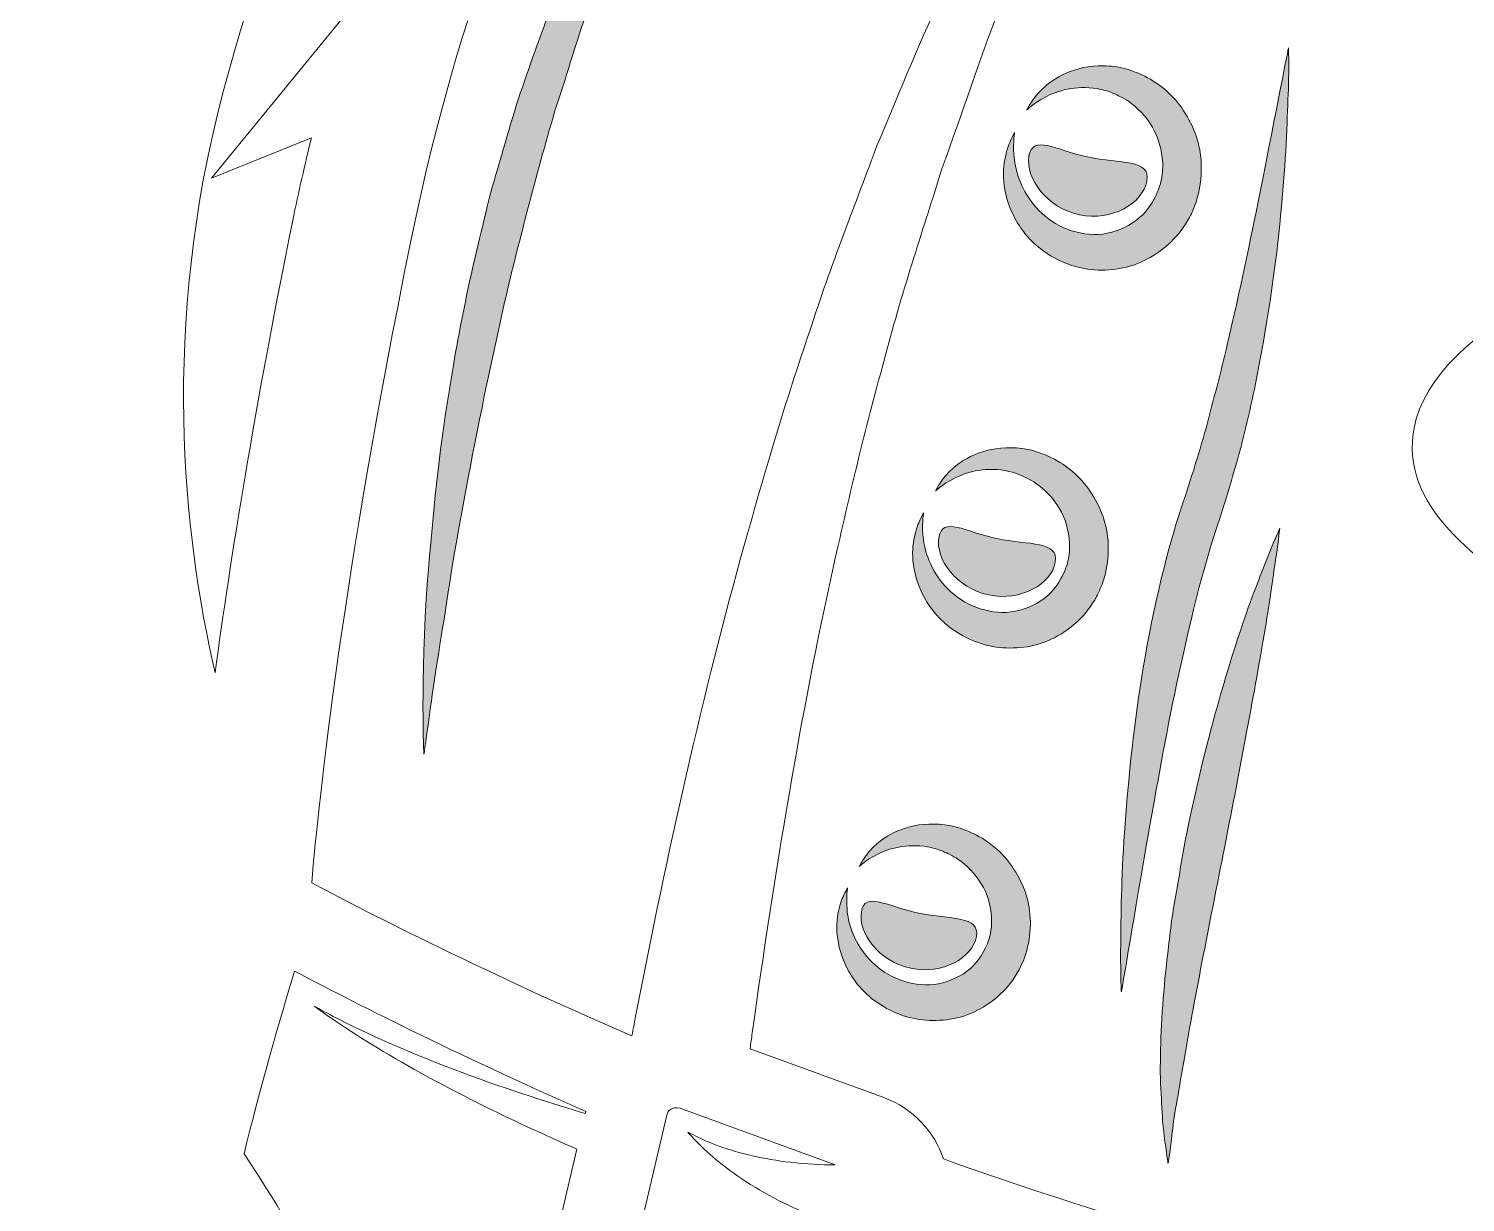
# Model space of a CAD drawing. Header units: inches. Extents: x -622 to 5817, y -2318 to 2869.
# Drawn here: x 5626.44 to 5660.96, y -490.02 to -461.81 of the extents above; entities that cross this region are included whole.
import ezdxf

# ---------------------------------------------------------------- set-up
doc = ezdxf.new("R2010")
doc.units = ezdxf.units.IN
doc.header["$MEASUREMENT"] = 0
doc.layers.add('Layer 1', color=7, linetype='Continuous')

# ---------------------------------------------------------------- blocks, each defined once
blk = doc.blocks.new('block 2')
at = {"layer": 'Layer 1', "true_color": 0x3e9984}
h = blk.add_hatch(color=125, dxfattribs=at)
h.dxf.hatch_style = 2
edge = h.paths.add_edge_path()
edge.add_spline(control_points=[(5641.829, -455.859), (5641.548, -456.289), (5641.23, -456.776), (5640.905, -457.32), (5640.591, -457.87), (5640.292, -458.488), (5639.954, -459.131), (5639.619, -459.776), (5639.338, -460.488), (5639.029, -461.219), (5638.729, -461.953), (5638.469, -462.728), (5638.198, -463.514), (5637.953, -464.307), (5637.717, -465.118), (5637.49, -465.931), (5637.302, -466.753), (5637.086, -467.567), (5636.928, -468.382), (5636.76, -469.194), (5636.615, -469.996), (5636.499, -470.778), (5636.241, -472.335), (5636.133, -473.806), (5636.018, -475.058), (5635.842, -477.574), (5635.933, -479.255), (5635.933, -479.255), (5635.933, -479.255), (5635.992, -478.84), (5636.093, -478.113), (5636.18, -477.387), (5636.37, -476.357), (5636.552, -475.121), (5636.75, -473.886), (5637.015, -472.452), (5637.329, -470.926), (5637.468, -470.158), (5637.664, -469.377), (5637.832, -468.577), (5637.997, -467.777), (5638.222, -466.979), (5638.418, -466.171), (5638.632, -465.372), (5638.851, -464.572), (5639.081, -463.791), (5639.346, -463.02), (5639.55, -462.241), (5639.819, -461.514), (5640.104, -460.793), (5640.317, -460.068), (5640.593, -459.414), (5640.875, -458.761), (5641.119, -458.132), (5641.384, -457.569), (5641.671, -457.019), (5641.916, -456.503), (5642.134, -456.043), (5642.344, -455.579), (5642.603, -455.219), (5642.779, -454.899), (5643.141, -454.26), (5643.347, -453.896), (5643.347, -453.896), (5643.347, -453.896), (5643.078, -454.215), (5642.623, -454.794), (5642.407, -455.091), (5642.098, -455.423), (5641.829, -455.859)], knot_values=[0, 0, 0, 0, 1, 1, 1, 2, 2, 2, 3, 3, 3, 4, 4, 4, 5, 5, 5, 6, 6, 6, 7, 7, 7, 8, 8, 8, 9, 9, 9, 10, 10, 10, 11, 11, 11, 12, 12, 12, 13, 13, 13, 14, 14, 14, 15, 15, 15, 16, 16, 16, 17, 17, 17, 18, 18, 18, 19, 19, 19, 20, 20, 20, 21, 21, 21, 22, 22, 22, 23, 23, 23, 23], degree=3, periodic=1)
h = blk.add_hatch(color=125, dxfattribs=at)
h.dxf.hatch_style = 2
edge = h.paths.add_edge_path()
edge.add_spline(control_points=[(5656.012, -465.815), (5655.795, -466.874), (5655.543, -468.106), (5655.235, -469.413), (5655.088, -470.068), (5654.902, -470.735), (5654.726, -471.413), (5654.548, -472.075), (5654.324, -472.757), (5654.095, -473.442), (5653.2, -476.268), (5652.9, -479.172), (5652.753, -481.341), (5652.682, -482.427), (5652.684, -483.335), (5652.674, -483.968), (5652.672, -484.604), (5652.692, -484.966), (5652.692, -484.966), (5652.692, -484.966), (5652.935, -483.542), (5653.298, -481.405), (5653.487, -480.34), (5653.705, -479.102), (5653.974, -477.786), (5654.253, -476.475), (5654.56, -475.077), (5655.005, -473.743), (5655.225, -473.055), (5655.44, -472.362), (5655.621, -471.649), (5655.801, -470.952), (5655.937, -470.256), (5656.062, -469.586), (5656.309, -468.242), (5656.463, -466.979), (5656.556, -465.894), (5656.659, -464.811), (5656.677, -463.902), (5656.705, -463.269), (5656.722, -462.635), (5656.709, -462.271), (5656.709, -462.271), (5656.709, -462.271), (5656.43, -463.69), (5656.012, -465.815)], knot_values=[0, 0, 0, 0, 1, 1, 1, 2, 2, 2, 3, 3, 3, 4, 4, 4, 5, 5, 5, 6, 6, 6, 7, 7, 7, 8, 8, 8, 9, 9, 9, 10, 10, 10, 11, 11, 11, 12, 12, 12, 13, 13, 13, 14, 14, 14, 15, 15, 15, 15], degree=3, periodic=1)
h = blk.add_hatch(color=125, dxfattribs=at)
h.dxf.hatch_style = 2
edge = h.paths.add_edge_path()
edge.add_spline(control_points=[(5650.814, -467.153), (5651.145, -467.388), (5651.517, -467.555), (5651.97, -467.604), (5652.407, -467.645), (5652.888, -467.582), (5653.307, -467.356), (5653.729, -467.132), (5654.085, -466.801), (5654.33, -466.349), (5654.401, -466.219), (5654.417, -466.151), (5654.461, -466.055), (5654.51, -465.895), (5654.54, -465.814), (5654.562, -465.687), (5654.615, -465.454), (5654.621, -465.214), (5654.607, -464.982), (5654.576, -464.511), (5654.394, -464.076), (5654.142, -463.72), (5653.891, -463.354), (5653.559, -463.103), (5653.183, -462.921), (5653.088, -462.874), (5653.021, -462.858), (5652.941, -462.824), (5652.823, -462.786), (5652.755, -462.764), (5652.66, -462.747), (5652.48, -462.71), (5652.302, -462.704), (5652.136, -462.705), (5651.461, -462.733), (5650.982, -463.056), (5650.739, -463.316), (5650.612, -463.443), (5650.537, -463.566), (5650.488, -463.645), (5650.442, -463.726), (5650.417, -463.77), (5650.417, -463.77), (5650.417, -463.77), (5650.563, -463.621), (5650.854, -463.466), (5651.139, -463.305), (5651.6, -463.172), (5652.108, -463.254), (5652.233, -463.279), (5652.36, -463.307), (5652.486, -463.363), (5652.542, -463.384), (5652.623, -463.424), (5652.658, -463.441), (5652.724, -463.479), (5652.815, -463.521), (5652.864, -463.559), (5653.072, -463.705), (5653.295, -463.928), (5653.438, -464.183), (5653.592, -464.438), (5653.666, -464.74), (5653.685, -465.039), (5653.687, -465.19), (5653.681, -465.342), (5653.642, -465.488), (5653.634, -465.554), (5653.588, -465.654), (5653.586, -465.683), (5653.547, -465.764), (5653.503, -465.884), (5653.47, -465.921), (5653.351, -466.161), (5653.123, -466.401), (5652.868, -466.539), (5652.609, -466.68), (5652.32, -466.767), (5652.027, -466.761), (5651.746, -466.756), (5651.434, -466.672), (5651.198, -466.548), (5650.955, -466.418), (5650.741, -466.235), (5650.579, -466.036), (5650.256, -465.631), (5650.126, -465.168), (5650.11, -464.841), (5650.086, -464.51), (5650.126, -464.309), (5650.126, -464.309), (5650.126, -464.309), (5650.104, -464.353), (5650.062, -464.436), (5650.019, -464.519), (5649.959, -464.648), (5649.92, -464.824), (5649.829, -465.167), (5649.809, -465.737), (5650.114, -466.331), (5650.264, -466.625), (5650.49, -466.922), (5650.814, -467.153)], knot_values=[0, 0, 0, 0, 1, 1, 1, 2, 2, 2, 3, 3, 3, 4, 4, 4, 5, 5, 5, 6, 6, 6, 7, 7, 7, 8, 8, 8, 9, 9, 9, 10, 10, 10, 11, 11, 11, 12, 12, 12, 13, 13, 13, 14, 14, 14, 15, 15, 15, 16, 16, 16, 17, 17, 17, 18, 18, 18, 19, 19, 19, 20, 20, 20, 21, 21, 21, 22, 22, 22, 23, 23, 23, 24, 24, 24, 25, 25, 25, 26, 26, 26, 27, 27, 27, 28, 28, 28, 29, 29, 29, 30, 30, 30, 31, 31, 31, 32, 32, 32, 33, 33, 33, 34, 34, 34, 34], degree=3, periodic=1)
h = blk.add_hatch(color=125, dxfattribs=at)
h.dxf.hatch_style = 2
edge = h.paths.add_edge_path()
edge.add_spline(control_points=[(5651.683, -466.286), (5652.465, -466.451), (5653.21, -466.007), (5653.305, -465.475), (5653.4, -464.944), (5652.664, -465.062), (5651.881, -464.897), (5651.097, -464.731), (5650.565, -464.344), (5650.472, -464.875), (5650.379, -465.406), (5650.903, -466.12), (5651.683, -466.286)], knot_values=[0, 0, 0, 0, 1, 1, 1, 2, 2, 2, 3, 3, 3, 4, 4, 4, 4], degree=3, periodic=1)
h = blk.add_hatch(color=125, dxfattribs=at)
h.dxf.hatch_style = 2
edge = h.paths.add_edge_path()
edge.add_spline(control_points=[(5651.9, -472.872), (5651.647, -472.514), (5651.319, -472.27), (5650.947, -472.093), (5650.856, -472.05), (5650.789, -472.032), (5650.711, -472), (5650.593, -471.963), (5650.527, -471.94), (5650.432, -471.925), (5650.256, -471.889), (5650.082, -471.885), (5649.918, -471.886), (5649.253, -471.912), (5648.78, -472.226), (5648.541, -472.48), (5648.416, -472.606), (5648.341, -472.727), (5648.293, -472.804), (5648.248, -472.884), (5648.226, -472.927), (5648.226, -472.927), (5648.226, -472.927), (5648.367, -472.782), (5648.656, -472.632), (5648.937, -472.477), (5649.39, -472.352), (5649.888, -472.433), (5650.011, -472.459), (5650.139, -472.487), (5650.26, -472.542), (5650.316, -472.561), (5650.395, -472.603), (5650.43, -472.617), (5650.494, -472.655), (5650.581, -472.696), (5650.632, -472.734), (5650.836, -472.876), (5651.056, -473.094), (5651.2, -473.341), (5651.351, -473.589), (5651.428, -473.884), (5651.447, -474.176), (5651.451, -474.321), (5651.444, -474.47), (5651.406, -474.611), (5651.4, -474.674), (5651.356, -474.774), (5651.351, -474.799), (5651.315, -474.879), (5651.27, -474.998), (5651.24, -475.032), (5651.123, -475.264), (5650.901, -475.498), (5650.65, -475.631), (5650.397, -475.767), (5650.11, -475.85), (5649.823, -475.844), (5649.548, -475.839), (5649.243, -475.758), (5649.008, -475.638), (5648.768, -475.512), (5648.558, -475.335), (5648.396, -475.142), (5648.074, -474.748), (5647.943, -474.297), (5647.923, -473.975), (5647.9, -473.651), (5647.939, -473.453), (5647.939, -473.453), (5647.939, -473.453), (5647.916, -473.496), (5647.874, -473.577), (5647.834, -473.66), (5647.771, -473.785), (5647.735, -473.959), (5647.643, -474.297), (5647.627, -474.858), (5647.933, -475.441), (5648.084, -475.729), (5648.309, -476.021), (5648.628, -476.246), (5648.952, -476.474), (5649.322, -476.639), (5649.764, -476.687), (5650.195, -476.729), (5650.666, -476.672), (5651.082, -476.451), (5651.501, -476.234), (5651.855, -475.909), (5652.098, -475.464), (5652.168, -475.334), (5652.184, -475.268), (5652.227, -475.173), (5652.277, -475.015), (5652.308, -474.936), (5652.328, -474.809), (5652.379, -474.578), (5652.385, -474.34), (5652.371, -474.111), (5652.336, -473.647), (5652.15, -473.219), (5651.9, -472.872)], knot_values=[0, 0, 0, 0, 1, 1, 1, 2, 2, 2, 3, 3, 3, 4, 4, 4, 5, 5, 5, 6, 6, 6, 7, 7, 7, 8, 8, 8, 9, 9, 9, 10, 10, 10, 11, 11, 11, 12, 12, 12, 13, 13, 13, 14, 14, 14, 15, 15, 15, 16, 16, 16, 17, 17, 17, 18, 18, 18, 19, 19, 19, 20, 20, 20, 21, 21, 21, 22, 22, 22, 23, 23, 23, 24, 24, 24, 25, 25, 25, 26, 26, 26, 27, 27, 27, 28, 28, 28, 29, 29, 29, 30, 30, 30, 31, 31, 31, 32, 32, 32, 33, 33, 33, 34, 34, 34, 34], degree=3, periodic=1)
h = blk.add_hatch(color=125, dxfattribs=at)
h.dxf.hatch_style = 2
edge = h.paths.add_edge_path()
edge.add_spline(control_points=[(5649.508, -475.424), (5650.278, -475.589), (5651.012, -475.155), (5651.105, -474.638), (5651.198, -474.118), (5650.47, -474.231), (5649.698, -474.068), (5648.923, -473.903), (5648.396, -473.524), (5648.307, -474.043), (5648.216, -474.562), (5648.735, -475.26), (5649.508, -475.424)], knot_values=[0, 0, 0, 0, 1, 1, 1, 2, 2, 2, 3, 3, 3, 4, 4, 4, 4], degree=3, periodic=1)
h = blk.add_hatch(color=125, dxfattribs=at)
h.dxf.hatch_style = 2
edge = h.paths.add_edge_path()
edge.add_spline(control_points=[(5655.613, -476.106), (5655.136, -477.491), (5654.615, -479.373), (5654.235, -481.289), (5654.15, -481.771), (5654.067, -482.253), (5653.984, -482.726), (5653.895, -483.199), (5653.854, -483.673), (5653.794, -484.128), (5653.689, -485.04), (5653.636, -485.898), (5653.632, -486.636), (5653.614, -487.003), (5653.646, -487.344), (5653.66, -487.643), (5653.671, -487.941), (5653.693, -488.202), (5653.721, -488.416), (5653.772, -488.844), (5653.814, -489.084), (5653.814, -489.084), (5653.814, -489.084), (5653.857, -488.84), (5653.907, -488.418), (5653.927, -488.207), (5653.962, -487.952), (5654.016, -487.66), (5654.067, -487.37), (5654.121, -487.041), (5654.182, -486.685), (5654.427, -485.257), (5654.799, -483.368), (5655.175, -481.474), (5655.543, -479.58), (5655.907, -477.678), (5656.145, -476.24), (5656.271, -475.522), (5656.341, -474.914), (5656.412, -474.494), (5656.473, -474.07), (5656.499, -473.826), (5656.499, -473.826), (5656.499, -473.826), (5656.392, -474.048), (5656.232, -474.446), (5656.08, -474.845), (5655.844, -475.411), (5655.613, -476.106)], knot_values=[0, 0, 0, 0, 1, 1, 1, 2, 2, 2, 3, 3, 3, 4, 4, 4, 5, 5, 5, 6, 6, 6, 7, 7, 7, 8, 8, 8, 9, 9, 9, 10, 10, 10, 11, 11, 11, 12, 12, 12, 13, 13, 13, 14, 14, 14, 15, 15, 15, 16, 16, 16, 16], degree=3, periodic=1)
h = blk.add_hatch(color=125, dxfattribs=at)
h.dxf.hatch_style = 2
edge = h.paths.add_edge_path()
edge.add_spline(control_points=[(5649.075, -481.13), (5648.988, -481.09), (5648.921, -481.071), (5648.845, -481.041), (5648.725, -481.004), (5648.662, -480.983), (5648.568, -480.969), (5648.396, -480.934), (5648.224, -480.928), (5648.064, -480.93), (5647.411, -480.956), (5646.944, -481.261), (5646.707, -481.511), (5646.584, -481.633), (5646.509, -481.753), (5646.463, -481.829), (5646.418, -481.907), (5646.394, -481.95), (5646.394, -481.95), (5646.394, -481.95), (5646.536, -481.807), (5646.821, -481.663), (5647.1, -481.514), (5647.544, -481.396), (5648.034, -481.477), (5648.155, -481.504), (5648.278, -481.532), (5648.398, -481.585), (5648.452, -481.604), (5648.533, -481.645), (5648.563, -481.658), (5648.63, -481.696), (5648.713, -481.735), (5648.766, -481.773), (5648.966, -481.91), (5649.182, -482.125), (5649.326, -482.364), (5649.477, -482.607), (5649.554, -482.893), (5649.572, -483.177), (5649.584, -483.466), (5649.534, -483.741), (5649.374, -484.011), (5649.259, -484.235), (5649.041, -484.462), (5648.796, -484.59), (5648.545, -484.721), (5648.264, -484.801), (5647.983, -484.795), (5647.71, -484.789), (5647.415, -484.712), (5647.181, -484.595), (5646.944, -484.475), (5646.734, -484.302), (5646.574, -484.115), (5646.255, -483.733), (5646.119, -483.292), (5646.101, -482.976), (5646.075, -482.657), (5646.113, -482.462), (5646.113, -482.462), (5646.113, -482.462), (5646.091, -482.505), (5646.048, -482.585), (5646.008, -482.665), (5645.945, -482.789), (5645.911, -482.96), (5645.82, -483.293), (5645.808, -483.847), (5646.113, -484.418), (5646.265, -484.701), (5646.487, -484.986), (5646.805, -485.206), (5647.122, -485.427), (5647.486, -485.591), (5647.921, -485.638), (5648.345, -485.68), (5648.808, -485.627), (5649.221, -485.413), (5649.633, -485.203), (5649.987, -484.886), (5650.229, -484.444), (5650.442, -484.056), (5650.537, -483.556), (5650.496, -483.107), (5650.46, -482.648), (5650.27, -482.228), (5650.021, -481.888), (5649.766, -481.539), (5649.445, -481.303), (5649.075, -481.13)], knot_values=[0, 0, 0, 0, 1, 1, 1, 2, 2, 2, 3, 3, 3, 4, 4, 4, 5, 5, 5, 6, 6, 6, 7, 7, 7, 8, 8, 8, 9, 9, 9, 10, 10, 10, 11, 11, 11, 12, 12, 12, 13, 13, 13, 14, 14, 14, 15, 15, 15, 16, 16, 16, 17, 17, 17, 18, 18, 18, 19, 19, 19, 20, 20, 20, 21, 21, 21, 22, 22, 22, 23, 23, 23, 24, 24, 24, 25, 25, 25, 26, 26, 26, 27, 27, 27, 28, 28, 28, 29, 29, 29, 30, 30, 30, 30], degree=3, periodic=1)
h = blk.add_hatch(color=125, dxfattribs=at)
h.dxf.hatch_style = 2
edge = h.paths.add_edge_path()
edge.add_spline(control_points=[(5647.633, -484.397), (5648.396, -484.56), (5649.12, -484.139), (5649.208, -483.633), (5649.299, -483.125), (5648.582, -483.234), (5647.818, -483.072), (5647.053, -482.909), (5646.532, -482.537), (5646.445, -483.043), (5646.356, -483.55), (5646.871, -484.235), (5647.633, -484.397)], knot_values=[0, 0, 0, 0, 1, 1, 1, 2, 2, 2, 3, 3, 3, 4, 4, 4, 4], degree=3, periodic=1)
at = {"layer": 'Layer 1', "lineweight": 0}
for points, knots in [([(5642.943, -446.733), (5641.418, -447.807), (5636.952, -451.673), (5634.005, -461.52), (5634.005, -461.52), (5630.83, -465.408), (5630.83, -465.408), (5630.83, -465.408), (5633.228, -464.434), (5633.228, -464.434), (5633.072, -465.081), (5632.921, -465.734), (5632.779, -466.424), (5631.868, -470.92), (5631.283, -474.565), (5630.913, -477.299), (5630.139, -473.942), (5629.621, -468.988), (5631.093, -463.386), (5634.041, -452.175), (5639.953, -447.881), (5643.311, -446.299), (5643.187, -446.445), (5643.072, -446.585), (5642.943, -446.733)], [0, 0, 0, 0, 1, 1, 1, 2, 2, 2, 3, 3, 3, 4, 4, 4, 5, 5, 5, 6, 6, 6, 7, 7, 7, 8, 8, 8, 8]), ([(5649.415, -459.082), (5649.107, -459.629), (5648.796, -460.24), (5648.444, -460.911), (5647.888, -461.98), (5647.409, -463.249), (5646.825, -464.609), (5646.311, -465.996), (5645.713, -467.487), (5645.197, -469.103), (5644.641, -470.707), (5644.138, -472.424), (5643.636, -474.204), (5642.641, -477.767), (5641.78, -481.621), (5641.032, -485.478), (5640.998, -485.66), (5640.965, -485.843), (5640.931, -486.024), (5637.118, -484.367), (5634.35, -482.937), (5633.236, -482.342), (5633.412, -480.273), (5633.976, -475.001), (5635.602, -466.996), (5638.228, -454.055), (5643.618, -449.768), (5644.671, -449.04), (5644.683, -449.128), (5644.686, -449.215), (5644.7, -449.304), (5645.361, -453.511), (5647.104, -457.062), (5649.415, -459.082)], [0, 0, 0, 0, 1, 1, 1, 2, 2, 2, 3, 3, 3, 4, 4, 4, 5, 5, 5, 6, 6, 6, 7, 7, 7, 8, 8, 8, 9, 9, 9, 10, 10, 10, 11, 11, 11, 11]), ([(5641.829, -455.859), (5641.548, -456.289), (5641.23, -456.776), (5640.905, -457.32), (5640.591, -457.87), (5640.292, -458.488), (5639.954, -459.131), (5639.619, -459.776), (5639.338, -460.488), (5639.029, -461.219), (5638.729, -461.953), (5638.469, -462.728), (5638.198, -463.514), (5637.953, -464.307), (5637.717, -465.118), (5637.49, -465.931), (5637.302, -466.753), (5637.086, -467.567), (5636.928, -468.382), (5636.76, -469.194), (5636.615, -469.996), (5636.499, -470.778), (5636.241, -472.335), (5636.133, -473.806), (5636.018, -475.058), (5635.842, -477.574), (5635.933, -479.255), (5635.933, -479.255), (5635.933, -479.255), (5635.992, -478.84), (5636.093, -478.113), (5636.18, -477.387), (5636.37, -476.357), (5636.552, -475.121), (5636.75, -473.886), (5637.015, -472.452), (5637.329, -470.926), (5637.468, -470.158), (5637.664, -469.377), (5637.832, -468.577), (5637.997, -467.777), (5638.222, -466.979), (5638.418, -466.171), (5638.632, -465.372), (5638.851, -464.572), (5639.081, -463.791), (5639.346, -463.02), (5639.55, -462.241), (5639.819, -461.514), (5640.104, -460.793), (5640.317, -460.068), (5640.593, -459.414), (5640.875, -458.761), (5641.119, -458.132), (5641.384, -457.569), (5641.671, -457.019), (5641.916, -456.503), (5642.134, -456.043), (5642.344, -455.579), (5642.603, -455.219), (5642.779, -454.899), (5643.141, -454.26), (5643.347, -453.896), (5643.347, -453.896), (5643.347, -453.896), (5643.078, -454.215), (5642.623, -454.794), (5642.407, -455.091), (5642.098, -455.423), (5641.829, -455.859)], [0, 0, 0, 0, 1, 1, 1, 2, 2, 2, 3, 3, 3, 4, 4, 4, 5, 5, 5, 6, 6, 6, 7, 7, 7, 8, 8, 8, 9, 9, 9, 10, 10, 10, 11, 11, 11, 12, 12, 12, 13, 13, 13, 14, 14, 14, 15, 15, 15, 16, 16, 16, 17, 17, 17, 18, 18, 18, 19, 19, 19, 20, 20, 20, 21, 21, 21, 22, 22, 22, 23, 23, 23, 23]), ([(5677.736, -493.14), (5677.305, -493.249), (5676.687, -493.357), (5675.933, -493.468), (5675.557, -493.533), (5675.148, -493.556), (5674.714, -493.606), (5674.279, -493.66), (5673.82, -493.672), (5673.343, -493.7), (5672.388, -493.751), (5671.367, -493.747), (5670.346, -493.715), (5668.302, -493.651), (5666.264, -493.404), (5664.738, -493.165), (5664.356, -493.105), (5664.006, -493.045), (5663.697, -492.988), (5658.343, -492.154), (5653.062, -490.634), (5648.414, -488.981), (5648.198, -488.321), (5647.684, -487.763), (5646.983, -487.506), (5646.983, -487.506), (5643.77, -486.332), (5643.77, -486.332), (5643.788, -486.202), (5643.804, -486.074), (5643.822, -485.945), (5644.358, -482.097), (5644.991, -478.276), (5645.773, -474.735), (5646.172, -472.967), (5646.57, -471.258), (5647.027, -469.662), (5647.443, -468.052), (5647.951, -466.566), (5648.38, -465.179), (5648.883, -463.821), (5649.281, -462.547), (5649.716, -461.45), (5649.942, -460.849), (5650.132, -460.282), (5650.306, -459.758), (5650.567, -459.93), (5650.83, -460.092), (5651.099, -460.226), (5651.515, -460.432), (5651.938, -460.59), (5652.366, -460.702), (5653.947, -461.112), (5655.609, -460.876), (5657.243, -460.002), (5658.511, -459.321), (5659.989, -458.672), (5661.552, -457.986), (5662.213, -457.696), (5662.882, -457.401), (5663.555, -457.098), (5666.535, -456.794), (5671.659, -456.328), (5674.619, -456.367), (5674.505, -456.545), (5674.412, -456.699), (5674.337, -456.828), (5671.814, -457.645), (5669.408, -459.922), (5667.611, -463.298), (5667.041, -464.368), (5666.911, -465.449), (5667.174, -466.518), (5665.32, -466.943), (5660.478, -468.69), (5659.78, -471.193), (5659.232, -473.167), (5661.113, -474.483), (5662.773, -475.645), (5663.83, -476.381), (5665.023, -477.217), (5665.288, -478.014), (5665.923, -479.935), (5668.187, -481.802), (5669.786, -482.216), (5670.092, -482.295), (5670.372, -482.322), (5670.613, -482.286), (5671.25, -482.19), (5671.687, -481.702), (5671.701, -481.069), (5671.715, -480.5), (5671.62, -479.754), (5671.509, -478.89), (5671.432, -478.275), (5671.347, -477.597), (5671.284, -476.89), (5671.84, -477.79), (5672.649, -478.576), (5673.47, -479.233), (5672.657, -485.036), (5672.235, -489.307), (5672.038, -492.583), (5672.494, -492.663), (5672.942, -492.735), (5673.379, -492.79), (5673.84, -492.846), (5674.287, -492.915), (5674.711, -492.938), (5675.134, -492.965), (5675.538, -493.017), (5675.912, -493.018), (5676.656, -493.043), (5677.283, -493.048), (5677.718, -493.017), (5678.157, -493), (5678.407, -492.99), (5678.407, -492.99), (5678.407, -492.99), (5678.162, -493.044), (5677.736, -493.14)], [0, 0, 0, 0, 1, 1, 1, 2, 2, 2, 3, 3, 3, 4, 4, 4, 5, 5, 5, 6, 6, 6, 7, 7, 7, 8, 8, 8, 9, 9, 9, 10, 10, 10, 11, 11, 11, 12, 12, 12, 13, 13, 13, 14, 14, 14, 15, 15, 15, 16, 16, 16, 17, 17, 17, 18, 18, 18, 19, 19, 19, 20, 20, 20, 21, 21, 21, 22, 22, 22, 23, 23, 23, 24, 24, 24, 25, 25, 25, 26, 26, 26, 27, 27, 27, 28, 28, 28, 29, 29, 29, 30, 30, 30, 31, 31, 31, 32, 32, 32, 33, 33, 33, 34, 34, 34, 35, 35, 35, 36, 36, 36, 37, 37, 37, 38, 38, 38, 39, 39, 39, 40, 40, 40, 40]), ([(5656.012, -465.815), (5655.795, -466.874), (5655.543, -468.106), (5655.235, -469.413), (5655.088, -470.068), (5654.902, -470.735), (5654.726, -471.413), (5654.548, -472.075), (5654.324, -472.757), (5654.095, -473.442), (5653.2, -476.268), (5652.9, -479.172), (5652.753, -481.341), (5652.682, -482.427), (5652.684, -483.335), (5652.674, -483.968), (5652.672, -484.604), (5652.692, -484.966), (5652.692, -484.966), (5652.692, -484.966), (5652.935, -483.542), (5653.298, -481.405), (5653.487, -480.34), (5653.705, -479.102), (5653.974, -477.786), (5654.253, -476.475), (5654.56, -475.077), (5655.005, -473.743), (5655.225, -473.055), (5655.44, -472.362), (5655.621, -471.649), (5655.801, -470.952), (5655.937, -470.256), (5656.062, -469.586), (5656.309, -468.242), (5656.463, -466.979), (5656.556, -465.894), (5656.659, -464.811), (5656.677, -463.902), (5656.705, -463.269), (5656.722, -462.635), (5656.709, -462.271), (5656.709, -462.271), (5656.709, -462.271), (5656.43, -463.69), (5656.012, -465.815)], [0, 0, 0, 0, 1, 1, 1, 2, 2, 2, 3, 3, 3, 4, 4, 4, 5, 5, 5, 6, 6, 6, 7, 7, 7, 8, 8, 8, 9, 9, 9, 10, 10, 10, 11, 11, 11, 12, 12, 12, 13, 13, 13, 14, 14, 14, 15, 15, 15, 15]), ([(5650.814, -467.153), (5651.145, -467.388), (5651.517, -467.555), (5651.97, -467.604), (5652.407, -467.645), (5652.888, -467.582), (5653.307, -467.356), (5653.729, -467.132), (5654.085, -466.801), (5654.33, -466.349), (5654.401, -466.219), (5654.417, -466.151), (5654.461, -466.055), (5654.51, -465.895), (5654.54, -465.814), (5654.562, -465.687), (5654.615, -465.454), (5654.621, -465.214), (5654.607, -464.982), (5654.576, -464.511), (5654.394, -464.076), (5654.142, -463.72), (5653.891, -463.354), (5653.559, -463.103), (5653.183, -462.921), (5653.088, -462.874), (5653.021, -462.858), (5652.941, -462.824), (5652.823, -462.786), (5652.755, -462.764), (5652.66, -462.747), (5652.48, -462.71), (5652.302, -462.704), (5652.136, -462.705), (5651.461, -462.733), (5650.982, -463.056), (5650.739, -463.316), (5650.612, -463.443), (5650.537, -463.566), (5650.488, -463.645), (5650.442, -463.726), (5650.417, -463.77), (5650.417, -463.77), (5650.417, -463.77), (5650.563, -463.621), (5650.854, -463.466), (5651.139, -463.305), (5651.6, -463.172), (5652.108, -463.254), (5652.233, -463.279), (5652.36, -463.307), (5652.486, -463.363), (5652.542, -463.384), (5652.623, -463.424), (5652.658, -463.441), (5652.724, -463.479), (5652.815, -463.521), (5652.864, -463.559), (5653.072, -463.705), (5653.295, -463.928), (5653.438, -464.183), (5653.592, -464.438), (5653.666, -464.74), (5653.685, -465.039), (5653.687, -465.19), (5653.681, -465.342), (5653.642, -465.488), (5653.634, -465.554), (5653.588, -465.654), (5653.586, -465.683), (5653.547, -465.764), (5653.503, -465.884), (5653.47, -465.921), (5653.351, -466.161), (5653.123, -466.401), (5652.868, -466.539), (5652.609, -466.68), (5652.32, -466.767), (5652.027, -466.761), (5651.746, -466.756), (5651.434, -466.672), (5651.198, -466.548), (5650.955, -466.418), (5650.741, -466.235), (5650.579, -466.036), (5650.256, -465.631), (5650.126, -465.168), (5650.11, -464.841), (5650.086, -464.51), (5650.126, -464.309), (5650.126, -464.309), (5650.126, -464.309), (5650.104, -464.353), (5650.062, -464.436), (5650.019, -464.519), (5649.959, -464.648), (5649.92, -464.824), (5649.829, -465.167), (5649.809, -465.737), (5650.114, -466.331), (5650.264, -466.625), (5650.49, -466.922), (5650.814, -467.153)], [0, 0, 0, 0, 1, 1, 1, 2, 2, 2, 3, 3, 3, 4, 4, 4, 5, 5, 5, 6, 6, 6, 7, 7, 7, 8, 8, 8, 9, 9, 9, 10, 10, 10, 11, 11, 11, 12, 12, 12, 13, 13, 13, 14, 14, 14, 15, 15, 15, 16, 16, 16, 17, 17, 17, 18, 18, 18, 19, 19, 19, 20, 20, 20, 21, 21, 21, 22, 22, 22, 23, 23, 23, 24, 24, 24, 25, 25, 25, 26, 26, 26, 27, 27, 27, 28, 28, 28, 29, 29, 29, 30, 30, 30, 31, 31, 31, 32, 32, 32, 33, 33, 33, 34, 34, 34, 34]), ([(5736.696, -498.319), (5738.107, -497.498), (5739.284, -496.812), (5740.082, -496.292), (5740.889, -495.786), (5741.352, -495.496), (5741.352, -495.496), (5741.352, -495.496), (5740.917, -495.827), (5740.161, -496.406), (5739.411, -497), (5738.301, -497.792), (5736.967, -498.745), (5734.282, -500.625), (5730.596, -502.991), (5726.821, -505.211), (5725.738, -505.849), (5724.654, -506.469), (5723.582, -507.075), (5720.998, -508.741), (5717.388, -510.874), (5712.911, -513.013), (5707.968, -515.377), (5701.971, -517.736), (5695.295, -519.424), (5691.959, -520.268), (5688.458, -520.944), (5684.863, -521.382), (5681.292, -521.823), (5677.52, -522.018), (5673.935, -521.948), (5672.012, -521.86), (5670.088, -521.772), (5668.171, -521.685), (5666.339, -521.503), (5664.501, -521.395), (5662.68, -521.16), (5659.034, -520.66), (5655.436, -520.078), (5652.098, -519.076), (5648.717, -518.176), (5645.595, -516.888), (5642.769, -515.402), (5639.912, -513.946), (5637.516, -512.069), (5635.367, -510.247), (5633.327, -508.311), (5631.534, -506.4), (5630.169, -504.517), (5628.748, -502.68), (5627.644, -500.956), (5626.783, -499.514), (5625.899, -498.08), (5625.266, -496.916), (5624.838, -496.119), (5624.403, -495.326), (5624.173, -494.902), (5624.173, -494.902), (5624.173, -494.902), (5624.356, -495.348), (5624.702, -496.184), (5625.044, -497.023), (5625.549, -498.252), (5626.279, -499.784), (5626.987, -501.323), (5627.909, -503.177), (5629.154, -505.207), (5630.339, -507.278), (5631.964, -509.446), (5633.891, -511.712), (5635.929, -513.865), (5638.281, -516.146), (5641.164, -518.038), (5644.012, -519.957), (5647.233, -521.707), (5650.727, -523.057), (5654.194, -524.515), (5657.918, -525.541), (5661.717, -526.487), (5663.628, -526.945), (5665.593, -527.281), (5667.558, -527.685), (5668.935, -527.898), (5670.32, -528.111), (5671.703, -528.325), (5671.074, -528.367), (5670.445, -528.405), (5669.813, -528.461), (5667.888, -528.492), (5665.953, -528.558), (5664.053, -528.509), (5662.164, -528.361), (5660.272, -528.383), (5658.482, -528.104), (5657.585, -527.98), (5656.701, -527.857), (5655.836, -527.737), (5655.403, -527.678), (5654.975, -527.618), (5654.55, -527.559), (5654.135, -527.463), (5653.725, -527.369), (5653.321, -527.275), (5651.713, -526.86), (5650.139, -526.607), (5648.768, -526.121), (5647.391, -525.636), (5646.129, -525.191), (5645.011, -524.797), (5643.899, -524.377), (5643.01, -523.839), (5642.231, -523.483), (5640.697, -522.72), (5639.819, -522.285), (5639.819, -522.285), (5639.819, -522.285), (5640.66, -522.787), (5642.132, -523.665), (5642.88, -524.082), (5643.741, -524.695), (5644.825, -525.203), (5645.925, -525.689), (5647.164, -526.237), (5648.517, -526.835), (5649.873, -527.436), (5651.436, -527.814), (5653.048, -528.365), (5653.454, -528.492), (5653.867, -528.621), (5654.283, -528.751), (5654.71, -528.844), (5655.141, -528.939), (5655.577, -529.034), (5656.451, -529.224), (5657.342, -529.419), (5658.25, -529.617), (5660.066, -530.044), (5661.984, -530.173), (5663.919, -530.473), (5665.862, -530.675), (5667.845, -530.762), (5669.833, -530.881), (5671.814, -530.863), (5673.81, -530.957), (5675.763, -530.844), (5677.716, -530.751), (5679.644, -530.681), (5681.497, -530.472), (5683.359, -530.323), (5685.146, -530.091), (5686.84, -529.851), (5688.543, -529.649), (5690.126, -529.318), (5691.606, -529.086), (5691.725, -529.062), (5691.83, -529.04), (5691.947, -529.018), (5693.662, -528.879), (5695.36, -528.702), (5697.022, -528.476), (5702.175, -527.781), (5706.994, -526.685), (5711.391, -525.434), (5708.898, -528.96), (5706.478, -532.424), (5704.145, -535.793), (5699.974, -537.675), (5694.03, -540.18), (5686.705, -542.633), (5679.131, -545.169), (5670.11, -547.718), (5660.246, -549.45), (5650.393, -551.203), (5639.696, -552.205), (5629.006, -551.781), (5623.667, -551.574), (5618.317, -551.101), (5613.125, -550.178), (5610.531, -549.727), (5607.943, -549.219), (5605.447, -548.604), (5602.81, -547.984), (5600.422, -547.306), (5598.016, -546.574), (5596.815, -546.206), (5595.635, -545.816), (5594.472, -545.405), (5593.983, -545.173), (5593.474, -544.93), (5592.925, -544.659), (5591.211, -543.776), (5589.204, -542.736), (5587.155, -541.449), (5586.108, -540.839), (5585.085, -540.122), (5584.024, -539.421), (5582.968, -538.711), (5581.955, -537.913), (5580.908, -537.151), (5579.927, -536.317), (5578.896, -535.527), (5577.962, -534.664), (5577.058, -533.773), (5576.076, -532.973), (5575.285, -532.054), (5574.489, -531.142), (5573.617, -530.332), (5572.978, -529.42), (5572.319, -528.525), (5571.608, -527.73), (5571.102, -526.897), (5570.585, -526.069), (5570.11, -525.31), (5569.689, -524.637), (5569.287, -523.953), (5569.028, -523.307), (5568.767, -522.799), (5568.272, -521.766), (5567.987, -521.176), (5567.987, -521.176), (5567.987, -521.176), (5568.225, -521.786), (5568.64, -522.854), (5568.862, -523.382), (5569.072, -524.055), (5569.424, -524.774), (5569.796, -525.485), (5570.215, -526.288), (5570.674, -527.163), (5571.122, -528.048), (5571.773, -528.902), (5572.376, -529.866), (5572.962, -530.848), (5573.773, -531.732), (5574.519, -532.728), (5575.257, -533.732), (5576.187, -534.617), (5577.046, -535.604), (5577.934, -536.561), (5578.921, -537.447), (5579.867, -538.383), (5579.943, -538.45), (5580.022, -538.518), (5580.099, -538.585), (5577.792, -537.146), (5575.653, -535.615), (5573.769, -533.985), (5567.629, -528.735), (5564.218, -522.603), (5562.91, -518.033), (5562.208, -515.751), (5561.968, -513.868), (5561.867, -512.587), (5561.778, -511.302), (5561.844, -510.612), (5561.844, -510.612), (5561.844, -510.612), (5561.713, -511.292), (5561.681, -512.592), (5561.66, -513.887), (5561.721, -515.811), (5562.218, -518.206), (5563.11, -522.988), (5566.027, -529.716), (5571.977, -535.863), (5577.869, -542.026), (5586.423, -547.464), (5596.209, -551.51), (5598.665, -552.521), (5601.259, -553.518), (5603.74, -554.353), (5606.067, -555.165), (5608.441, -555.863), (5610.849, -556.527), (5604.719, -555.53), (5598.853, -554.046), (5593.492, -551.96), (5557.289, -537.876), (5555.828, -515.131), (5560.468, -507.169), (5562.037, -505.858), (5563.84, -505.054), (5565.823, -504.898), (5578.834, -503.886), (5579.885, -509.753), (5581.256, -517.19), (5582.343, -523.081), (5583.696, -530.415), (5592.832, -531.232), (5598.912, -531.779), (5603.419, -529.224), (5606.75, -525.494), (5606.858, -525.347), (5606.977, -525.215), (5607.078, -525.062), (5608.439, -523.367), (5609.51, -521.427), (5610.576, -519.646), (5611.029, -518.826), (5611.453, -518.029), (5611.858, -517.253), (5614.658, -510.861), (5615.539, -504.587), (5615.612, -504.038), (5615.711, -503.302), (5615.503, -502.556), (5615.04, -501.976), (5614.575, -501.396), (5613.892, -501.029), (5613.152, -500.964), (5605.026, -500.236), (5600.384, -495.439), (5600.744, -491.413), (5601.043, -488.076), (5605.141, -485.044), (5613.621, -485.395), (5612.792, -485.424), (5611.91, -485.514), (5611.11, -485.64), (5609.385, -485.91), (5607.818, -486.412), (5606.577, -487.029), (5605.331, -487.643), (5604.407, -488.353), (5603.847, -488.922), (5603.277, -489.489), (5603.047, -489.883), (5603.047, -489.883), (5603.047, -489.883), (5603.322, -489.516), (5603.938, -489.026), (5604.549, -488.53), (5605.521, -487.945), (5606.775, -487.492), (5608.028, -487.035), (5609.561, -486.728), (5611.217, -486.655), (5612.052, -486.622), (5612.858, -486.619), (5613.768, -486.697), (5614.68, -486.741), (5615.475, -486.883), (5616.358, -487.038), (5617.215, -487.205), (5618.055, -487.442), (5618.87, -487.697), (5619.678, -487.981), (5620.464, -488.279), (5621.203, -488.62), (5622.68, -489.3), (5623.982, -490.081), (5625.046, -490.816), (5626.111, -491.552), (5626.936, -492.239), (5627.486, -492.732), (5627.608, -492.84), (5627.703, -492.93), (5627.793, -493.014), (5628.36, -493.952), (5628.908, -494.957), (5629.486, -496.017), (5634.055, -504.403), (5639.746, -514.837), (5667.214, -517.294), (5704.687, -520.636), (5717.713, -504.475), (5730.323, -488.84), (5733.402, -485.022), (5736.587, -481.073), (5740.086, -477.482), (5746.206, -471.205), (5753.891, -466.648), (5761.194, -463.406), (5751.352, -472.853), (5739.439, -487.438), (5727.739, -502.987), (5731.077, -501.376), (5734.266, -499.706), (5736.696, -498.319)], [0, 0, 0, 0, 1, 1, 1, 2, 2, 2, 3, 3, 3, 4, 4, 4, 5, 5, 5, 6, 6, 6, 7, 7, 7, 8, 8, 8, 9, 9, 9, 10, 10, 10, 11, 11, 11, 12, 12, 12, 13, 13, 13, 14, 14, 14, 15, 15, 15, 16, 16, 16, 17, 17, 17, 18, 18, 18, 19, 19, 19, 20, 20, 20, 21, 21, 21, 22, 22, 22, 23, 23, 23, 24, 24, 24, 25, 25, 25, 26, 26, 26, 27, 27, 27, 28, 28, 28, 29, 29, 29, 30, 30, 30, 31, 31, 31, 32, 32, 32, 33, 33, 33, 34, 34, 34, 35, 35, 35, 36, 36, 36, 37, 37, 37, 38, 38, 38, 39, 39, 39, 40, 40, 40, 41, 41, 41, 42, 42, 42, 43, 43, 43, 44, 44, 44, 45, 45, 45, 46, 46, 46, 47, 47, 47, 48, 48, 48, 49, 49, 49, 50, 50, 50, 51, 51, 51, 52, 52, 52, 53, 53, 53, 54, 54, 54, 55, 55, 55, 56, 56, 56, 57, 57, 57, 58, 58, 58, 59, 59, 59, 60, 60, 60, 61, 61, 61, 62, 62, 62, 63, 63, 63, 64, 64, 64, 65, 65, 65, 66, 66, 66, 67, 67, 67, 68, 68, 68, 69, 69, 69, 70, 70, 70, 71, 71, 71, 72, 72, 72, 73, 73, 73, 74, 74, 74, 75, 75, 75, 76, 76, 76, 77, 77, 77, 78, 78, 78, 79, 79, 79, 80, 80, 80, 81, 81, 81, 82, 82, 82, 83, 83, 83, 84, 84, 84, 85, 85, 85, 86, 86, 86, 87, 87, 87, 88, 88, 88, 89, 89, 89, 90, 90, 90, 91, 91, 91, 92, 92, 92, 93, 93, 93, 94, 94, 94, 95, 95, 95, 96, 96, 96, 97, 97, 97, 98, 98, 98, 99, 99, 99, 100, 100, 100, 101, 101, 101, 102, 102, 102, 103, 103, 103, 104, 104, 104, 105, 105, 105, 106, 106, 106, 107, 107, 107, 108, 108, 108, 109, 109, 109, 110, 110, 110, 111, 111, 111, 112, 112, 112, 113, 113, 113, 114, 114, 114, 115, 115, 115, 116, 116, 116, 117, 117, 117, 118, 118, 118, 119, 119, 119, 120, 120, 120, 121, 121, 121, 122, 122, 122, 123, 123, 123, 124, 124, 124, 125, 125, 125, 126, 126, 126, 126]), ([(5651.683, -466.286), (5652.465, -466.451), (5653.21, -466.007), (5653.305, -465.475), (5653.4, -464.944), (5652.664, -465.062), (5651.881, -464.897), (5651.097, -464.731), (5650.565, -464.344), (5650.472, -464.875), (5650.379, -465.406), (5650.903, -466.12), (5651.683, -466.286)], [0, 0, 0, 0, 1, 1, 1, 2, 2, 2, 3, 3, 3, 4, 4, 4, 4]), ([(5651.9, -472.872), (5651.647, -472.514), (5651.319, -472.27), (5650.947, -472.093), (5650.856, -472.05), (5650.789, -472.032), (5650.711, -472), (5650.593, -471.963), (5650.527, -471.94), (5650.432, -471.925), (5650.256, -471.889), (5650.082, -471.885), (5649.918, -471.886), (5649.253, -471.912), (5648.78, -472.226), (5648.541, -472.48), (5648.416, -472.606), (5648.341, -472.727), (5648.293, -472.804), (5648.248, -472.884), (5648.226, -472.927), (5648.226, -472.927), (5648.226, -472.927), (5648.367, -472.782), (5648.656, -472.632), (5648.937, -472.477), (5649.39, -472.352), (5649.888, -472.433), (5650.011, -472.459), (5650.139, -472.487), (5650.26, -472.542), (5650.316, -472.561), (5650.395, -472.603), (5650.43, -472.617), (5650.494, -472.655), (5650.581, -472.696), (5650.632, -472.734), (5650.836, -472.876), (5651.056, -473.094), (5651.2, -473.341), (5651.351, -473.589), (5651.428, -473.884), (5651.447, -474.176), (5651.451, -474.321), (5651.444, -474.47), (5651.406, -474.611), (5651.4, -474.674), (5651.356, -474.774), (5651.351, -474.799), (5651.315, -474.879), (5651.27, -474.998), (5651.24, -475.032), (5651.123, -475.264), (5650.901, -475.498), (5650.65, -475.631), (5650.397, -475.767), (5650.11, -475.85), (5649.823, -475.844), (5649.548, -475.839), (5649.243, -475.758), (5649.008, -475.638), (5648.768, -475.512), (5648.558, -475.335), (5648.396, -475.142), (5648.074, -474.748), (5647.943, -474.297), (5647.923, -473.975), (5647.9, -473.651), (5647.939, -473.453), (5647.939, -473.453), (5647.939, -473.453), (5647.916, -473.496), (5647.874, -473.577), (5647.834, -473.66), (5647.771, -473.785), (5647.735, -473.959), (5647.643, -474.297), (5647.627, -474.858), (5647.933, -475.441), (5648.084, -475.729), (5648.309, -476.021), (5648.628, -476.246), (5648.952, -476.474), (5649.322, -476.639), (5649.764, -476.687), (5650.195, -476.729), (5650.666, -476.672), (5651.082, -476.451), (5651.501, -476.234), (5651.855, -475.909), (5652.098, -475.464), (5652.168, -475.334), (5652.184, -475.268), (5652.227, -475.173), (5652.277, -475.015), (5652.308, -474.936), (5652.328, -474.809), (5652.379, -474.578), (5652.385, -474.34), (5652.371, -474.111), (5652.336, -473.647), (5652.15, -473.219), (5651.9, -472.872)], [0, 0, 0, 0, 1, 1, 1, 2, 2, 2, 3, 3, 3, 4, 4, 4, 5, 5, 5, 6, 6, 6, 7, 7, 7, 8, 8, 8, 9, 9, 9, 10, 10, 10, 11, 11, 11, 12, 12, 12, 13, 13, 13, 14, 14, 14, 15, 15, 15, 16, 16, 16, 17, 17, 17, 18, 18, 18, 19, 19, 19, 20, 20, 20, 21, 21, 21, 22, 22, 22, 23, 23, 23, 24, 24, 24, 25, 25, 25, 26, 26, 26, 27, 27, 27, 28, 28, 28, 29, 29, 29, 30, 30, 30, 31, 31, 31, 32, 32, 32, 33, 33, 33, 34, 34, 34, 34]), ([(5649.508, -475.424), (5650.278, -475.589), (5651.012, -475.155), (5651.105, -474.638), (5651.198, -474.118), (5650.47, -474.231), (5649.698, -474.068), (5648.923, -473.903), (5648.396, -473.524), (5648.307, -474.043), (5648.216, -474.562), (5648.735, -475.26), (5649.508, -475.424)], [0, 0, 0, 0, 1, 1, 1, 2, 2, 2, 3, 3, 3, 4, 4, 4, 4]), ([(5655.613, -476.106), (5655.136, -477.491), (5654.615, -479.373), (5654.235, -481.289), (5654.15, -481.771), (5654.067, -482.253), (5653.984, -482.726), (5653.895, -483.199), (5653.854, -483.673), (5653.794, -484.128), (5653.689, -485.04), (5653.636, -485.898), (5653.632, -486.636), (5653.614, -487.003), (5653.646, -487.344), (5653.66, -487.643), (5653.671, -487.941), (5653.693, -488.202), (5653.721, -488.416), (5653.772, -488.844), (5653.814, -489.084), (5653.814, -489.084), (5653.814, -489.084), (5653.857, -488.84), (5653.907, -488.418), (5653.927, -488.207), (5653.962, -487.952), (5654.016, -487.66), (5654.067, -487.37), (5654.121, -487.041), (5654.182, -486.685), (5654.427, -485.257), (5654.799, -483.368), (5655.175, -481.474), (5655.543, -479.58), (5655.907, -477.678), (5656.145, -476.24), (5656.271, -475.522), (5656.341, -474.914), (5656.412, -474.494), (5656.473, -474.07), (5656.499, -473.826), (5656.499, -473.826), (5656.499, -473.826), (5656.392, -474.048), (5656.232, -474.446), (5656.08, -474.845), (5655.844, -475.411), (5655.613, -476.106)], [0, 0, 0, 0, 1, 1, 1, 2, 2, 2, 3, 3, 3, 4, 4, 4, 5, 5, 5, 6, 6, 6, 7, 7, 7, 8, 8, 8, 9, 9, 9, 10, 10, 10, 11, 11, 11, 12, 12, 12, 13, 13, 13, 14, 14, 14, 15, 15, 15, 16, 16, 16, 16]), ([(5649.075, -481.13), (5648.988, -481.09), (5648.921, -481.071), (5648.845, -481.041), (5648.725, -481.004), (5648.662, -480.983), (5648.568, -480.969), (5648.396, -480.934), (5648.224, -480.928), (5648.064, -480.93), (5647.411, -480.956), (5646.944, -481.261), (5646.707, -481.511), (5646.584, -481.633), (5646.509, -481.753), (5646.463, -481.829), (5646.418, -481.907), (5646.394, -481.95), (5646.394, -481.95), (5646.394, -481.95), (5646.536, -481.807), (5646.821, -481.663), (5647.1, -481.514), (5647.544, -481.396), (5648.034, -481.477), (5648.155, -481.504), (5648.278, -481.532), (5648.398, -481.585), (5648.452, -481.604), (5648.533, -481.645), (5648.563, -481.658), (5648.63, -481.696), (5648.713, -481.735), (5648.766, -481.773), (5648.966, -481.91), (5649.182, -482.125), (5649.326, -482.364), (5649.477, -482.607), (5649.554, -482.893), (5649.572, -483.177), (5649.584, -483.466), (5649.534, -483.741), (5649.374, -484.011), (5649.259, -484.235), (5649.041, -484.462), (5648.796, -484.59), (5648.545, -484.721), (5648.264, -484.801), (5647.983, -484.795), (5647.71, -484.789), (5647.415, -484.712), (5647.181, -484.595), (5646.944, -484.475), (5646.734, -484.302), (5646.574, -484.115), (5646.255, -483.733), (5646.119, -483.292), (5646.101, -482.976), (5646.075, -482.657), (5646.113, -482.462), (5646.113, -482.462), (5646.113, -482.462), (5646.091, -482.505), (5646.048, -482.585), (5646.008, -482.665), (5645.945, -482.789), (5645.911, -482.96), (5645.82, -483.293), (5645.808, -483.847), (5646.113, -484.418), (5646.265, -484.701), (5646.487, -484.986), (5646.805, -485.206), (5647.122, -485.427), (5647.486, -485.591), (5647.921, -485.638), (5648.345, -485.68), (5648.808, -485.627), (5649.221, -485.413), (5649.633, -485.203), (5649.987, -484.886), (5650.229, -484.444), (5650.442, -484.056), (5650.537, -483.556), (5650.496, -483.107), (5650.46, -482.648), (5650.27, -482.228), (5650.021, -481.888), (5649.766, -481.539), (5649.445, -481.303), (5649.075, -481.13)], [0, 0, 0, 0, 1, 1, 1, 2, 2, 2, 3, 3, 3, 4, 4, 4, 5, 5, 5, 6, 6, 6, 7, 7, 7, 8, 8, 8, 9, 9, 9, 10, 10, 10, 11, 11, 11, 12, 12, 12, 13, 13, 13, 14, 14, 14, 15, 15, 15, 16, 16, 16, 17, 17, 17, 18, 18, 18, 19, 19, 19, 20, 20, 20, 21, 21, 21, 22, 22, 22, 23, 23, 23, 24, 24, 24, 25, 25, 25, 26, 26, 26, 27, 27, 27, 28, 28, 28, 29, 29, 29, 30, 30, 30, 30]), ([(5647.633, -484.397), (5648.396, -484.56), (5649.12, -484.139), (5649.208, -483.633), (5649.299, -483.125), (5648.582, -483.234), (5647.818, -483.072), (5647.053, -482.909), (5646.532, -482.537), (5646.445, -483.043), (5646.356, -483.55), (5646.871, -484.235), (5647.633, -484.397)], [0, 0, 0, 0, 1, 1, 1, 2, 2, 2, 3, 3, 3, 4, 4, 4, 4]), ([(5634.312, -485.999), (5634.931, -486.395), (5635.782, -486.888), (5636.655, -487.342), (5637.775, -487.928), (5638.923, -488.446), (5639.607, -488.743), (5639.607, -488.743), (5638.167, -494.902), (5638.167, -494.902), (5636.336, -493.944), (5634.841, -493.028), (5633.622, -492.217), (5632.994, -491.081), (5632.34, -489.95), (5631.611, -488.86), (5631.971, -487.371), (5632.48, -485.597), (5632.82, -484.464), (5634.174, -485.181), (5636.625, -486.427), (5639.819, -487.836), (5639.819, -487.836), (5639.807, -487.888), (5639.807, -487.888), (5639.098, -487.676), (5637.967, -487.323), (5636.851, -486.903), (5635.939, -486.564), (5635.044, -486.183), (5634.385, -485.869), (5633.725, -485.552), (5633.301, -485.309), (5633.301, -485.309), (5633.301, -485.309), (5633.691, -485.603), (5634.312, -485.999)], [0, 0, 0, 0, 1, 1, 1, 2, 2, 2, 3, 3, 3, 4, 4, 4, 5, 5, 5, 6, 6, 6, 7, 7, 7, 8, 8, 8, 9, 9, 9, 10, 10, 10, 11, 11, 11, 12, 12, 12, 12]), ([(5640.49, -493.392), (5640.913, -493.58), (5641.455, -493.785), (5642.14, -493.974), (5642.14, -493.974), (5642.15, -493.977), (5642.156, -493.978), (5642.662, -494.11), (5643.181, -493.811), (5643.321, -493.306), (5643.463, -492.796), (5643.163, -492.267), (5642.652, -492.125), (5641.827, -491.897), (5641.277, -491.654), (5640.937, -491.479), (5640.937, -491.479), (5641.762, -487.96), (5641.762, -487.96), (5641.764, -487.95), (5641.766, -487.941), (5641.768, -487.931), (5641.782, -487.862), (5641.815, -487.814), (5641.871, -487.783), (5641.908, -487.763), (5641.983, -487.735), (5642.088, -487.762), (5642.1, -487.766), (5642.114, -487.77), (5642.128, -487.775), (5642.128, -487.775), (5645.812, -489.122), (5645.812, -489.122), (5645.476, -489.12), (5645.11, -489.106), (5644.742, -489.061), (5644.111, -488.99), (5643.485, -488.84), (5643.026, -488.671), (5642.795, -488.588), (5642.605, -488.507), (5642.48, -488.439), (5642.349, -488.375), (5642.274, -488.338), (5642.274, -488.338), (5642.274, -488.338), (5642.33, -488.399), (5642.429, -488.505), (5642.528, -488.616), (5642.68, -488.762), (5642.872, -488.93), (5643.258, -489.264), (5643.832, -489.658), (5644.455, -489.976), (5645.076, -490.301), (5645.737, -490.548), (5646.245, -490.711), (5646.295, -490.727), (5646.336, -490.738), (5646.382, -490.752), (5646.382, -490.752), (5644.934, -497.195), (5644.934, -497.195), (5644.827, -497.206), (5644.702, -497.216), (5644.546, -497.224), (5644.087, -497.249), (5643.463, -497.255), (5642.84, -497.182), (5642.215, -497.114), (5641.594, -496.967), (5641.14, -496.803), (5640.911, -496.721), (5640.723, -496.642), (5640.598, -496.576), (5640.468, -496.514), (5640.393, -496.478), (5640.393, -496.478), (5640.393, -496.478), (5640.45, -496.538), (5640.549, -496.642), (5640.646, -496.752), (5640.796, -496.896), (5640.988, -497.061), (5641.206, -497.251), (5641.493, -497.461), (5641.808, -497.664), (5641.808, -497.664), (5640.046, -496.99), (5640.046, -496.99), (5639.853, -496.93), (5639.716, -496.729), (5639.742, -496.589), (5639.742, -496.589), (5640.49, -493.392), (5640.49, -493.392)], [0, 0, 0, 0, 1, 1, 1, 2, 2, 2, 3, 3, 3, 4, 4, 4, 5, 5, 5, 6, 6, 6, 7, 7, 7, 8, 8, 8, 9, 9, 9, 10, 10, 10, 11, 11, 11, 12, 12, 12, 13, 13, 13, 14, 14, 14, 15, 15, 15, 16, 16, 16, 17, 17, 17, 18, 18, 18, 19, 19, 19, 20, 20, 20, 21, 21, 21, 22, 22, 22, 23, 23, 23, 24, 24, 24, 25, 25, 25, 26, 26, 26, 27, 27, 27, 28, 28, 28, 29, 29, 29, 30, 30, 30, 31, 31, 31, 32, 32, 32, 32])]:
    blk.add_open_spline(points, degree=3, knots=knots, dxfattribs=at)

msp = doc.modelspace()

# ---------------------------------------------------------------- block references
at = {"layer": 'Layer 1'}
msp.add_blockref('block 2', (0, 0), dxfattribs=at)

doc.saveas('drawing.dxf')
